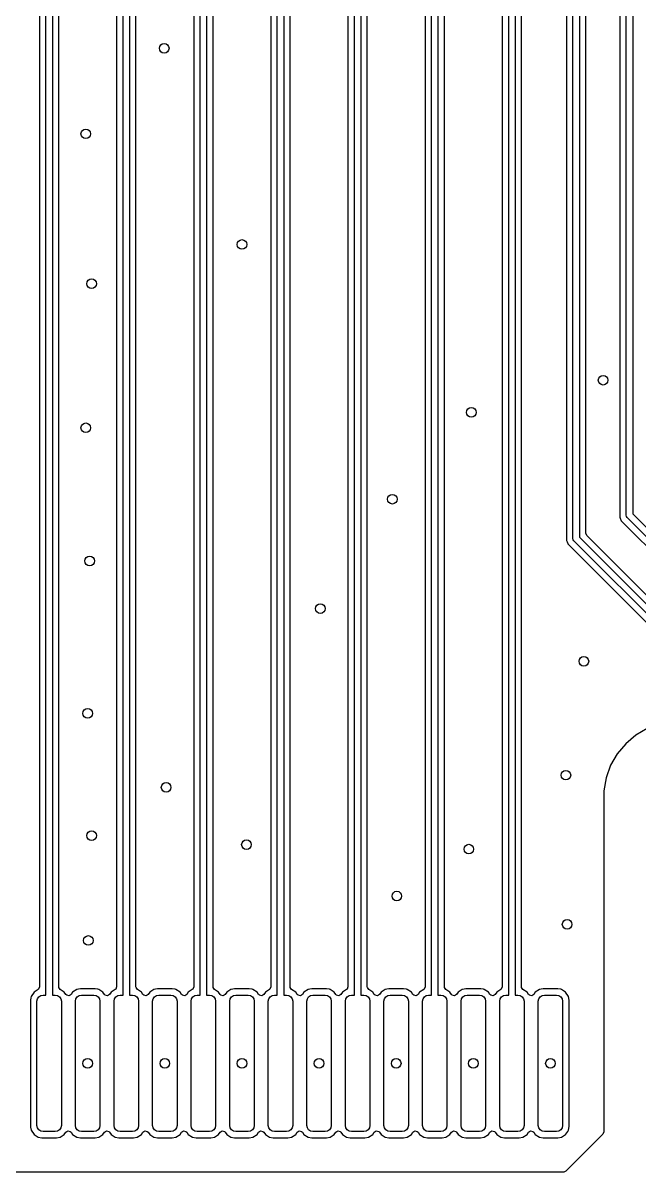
# Model space of a CAD drawing. Extents: x 114.9 to 199.6, y -137.1 to -76.7.
# Drawn here: x 155.62 to 165.21, y -137.15 to -119.29 of the extents above; entities that cross this region are included whole.
import ezdxf

# ---------------------------------------------------------------- set-up
doc = ezdxf.new("R2010")
doc.units = 0
doc.layers.add('BLACK', color=7, linetype='CONTINUOUS')

msp = doc.modelspace()

# ---------------------------------------------------------------- linework, layer by layer
at = {"layer": 'BLACK', "linetype": 'CONTINUOUS'}
for p, q in [((155.8795, -92.500062), (155.8795, -134.270767)), ((155.98, -134.4), (155.98, -92.53)), ((156.08, -92.55071), (156.08, -134.4)), ((156.1805, -134.270767), (156.1805, -92.612635)), ((157.0795, -93.010065), (157.0795, -134.270767)), ((157.18, -134.4), (157.18, -93.04)), ((157.28, -93.06071), (157.28, -134.4)), ((157.3805, -134.270767), (157.3805, -93.122636)), ((158.2795, -93.370062), (158.2795, -134.270767)), ((158.38, -134.4), (158.38, -93.4)), ((158.48, -93.42071), (158.48, -134.4)), ((158.5805, -134.270767), (158.5805, -93.482635)), ((159.4795, -94.240062), (159.4795, -134.270767)), ((159.58, -134.4), (159.58, -94.27)), ((159.68, -94.29071), (159.68, -134.4)), ((159.7805, -134.270767), (159.7805, -94.352635)), ((160.6795, -95.120062), (160.6795, -134.270767)), ((160.78, -134.4), (160.78, -95.15)), ((160.88, -95.17071), (160.88, -134.4)), ((160.9805, -134.270767), (160.9805, -95.232636)), ((161.8795, -95.690065), (161.8795, -134.270767)), ((161.98, -134.4), (161.98, -95.72)), ((162.08, -95.74071), (162.08, -134.4)), ((162.1805, -134.270767), (162.1805, -95.802635)), ((163.0795, -96.420062), (163.0795, -134.270767)), ((163.18, -134.4), (163.18, -96.45)), ((163.28, -96.47071), (163.28, -134.4)), ((163.3805, -134.270767), (163.3805, -96.532636)), ((164.0795, -97.580064), (164.0795, -127.329936)), ((164.18, -127.3), (164.18, -97.61)), ((164.28, -97.63071), (164.28, -127.27929)), ((164.3805, -127.217364), (164.3805, -97.692635)), ((164.9095, -98.500062), (164.9095, -126.969937)), ((165.01, -126.94), (165.01, -98.53)), ((165.11, -98.55071), (165.11, -126.91929)), ((164.9095, -126.969937), (164.91516, -126.9836)), ((164.91516, -126.9836), (164.915161, -126.983602)), ((164.915161, -126.983602), (164.932411, -127.02525)), ((165.013806, -126.959134), (165.01, -126.94)), ((165.024645, -126.975355), (165.013806, -126.959134)), ((168.99, -130.94071), (165.024645, -126.975355)), ((165.11, -126.91929), (169.075355, -130.884645)), ((164.932411, -127.02525), (164.932414, -127.025255)), ((164.932414, -127.025255), (168.875148, -130.967988)), ((164.0795, -127.329936), (164.087882, -127.350172)), ((164.087882, -127.350172), (164.099119, -127.377302)), ((164.183806, -127.319134), (164.18, -127.3)), ((164.194645, -127.335355), (164.183806, -127.319134)), ((167.79, -130.93071), (164.194645, -127.335355)), ((164.28, -127.27929), (167.875355, -130.874645)), ((164.394852, -127.252012), (164.3805, -127.217364)), ((167.967588, -130.824748), (164.394852, -127.252012)), ((164.099119, -127.377302), (164.102411, -127.38525)), ((164.102411, -127.38525), (164.102414, -127.385255)), ((164.102414, -127.385255), (167.675148, -130.957988)), ((165.15819, -130.358405), (165.000621, -130.490621)), ((165.336308, -130.255569), (165.15819, -130.358405)), ((165.000621, -130.490621), (164.868405, -130.64819)), ((164.868405, -130.64819), (164.765569, -130.826308)), ((164.765565, -130.826316), (164.695218, -131.019591)), ((164.765569, -130.826308), (164.765565, -130.826316)), ((164.695218, -131.019591), (164.6595, -131.222156)), ((164.6595, -131.222156), (164.6595, -136.525943)), ((155.857723, -134.311509), (155.79405, -134.354052)), ((155.865148, -134.305415), (155.857723, -134.311509)), ((155.8795, -134.270767), (155.865148, -134.305415)), ((156.181442, -134.280327), (156.1805, -134.270767)), ((156.202277, -134.311509), (156.181442, -134.280327)), ((156.265948, -134.354051), (156.202277, -134.311509)), ((156.458717, -134.310844), (156.394051, -134.354051)), ((156.458719, -134.310843), (156.458717, -134.310844)), ((156.45872, -134.310843), (156.458719, -134.310843)), ((156.486011, -134.305415), (156.45872, -134.310843)), ((156.515748, -134.2995), (156.486011, -134.305415)), ((156.744251, -134.2995), (156.515748, -134.2995)), ((156.744255, -134.2995), (156.744251, -134.2995)), ((156.789875, -134.308574), (156.744255, -134.2995)), ((156.801281, -134.310843), (156.789875, -134.308574)), ((156.865947, -134.35405), (156.801281, -134.310843)), ((157.057723, -134.311509), (156.994051, -134.354051)), ((157.065148, -134.305415), (157.057723, -134.311509)), ((157.0795, -134.270767), (157.065148, -134.305415)), ((157.381442, -134.280327), (157.3805, -134.270767)), ((157.402277, -134.311509), (157.381442, -134.280327)), ((157.465948, -134.354051), (157.402277, -134.311509)), ((157.658717, -134.310844), (157.594051, -134.354051)), ((157.658719, -134.310843), (157.658717, -134.310844)), ((157.65872, -134.310843), (157.658719, -134.310843)), ((157.686011, -134.305415), (157.65872, -134.310843)), ((157.715748, -134.2995), (157.686011, -134.305415)), ((157.944251, -134.2995), (157.715748, -134.2995)), ((157.944255, -134.2995), (157.944251, -134.2995)), ((157.989875, -134.308574), (157.944255, -134.2995)), ((158.001281, -134.310843), (157.989875, -134.308574)), ((158.065947, -134.35405), (158.001281, -134.310843)), ((158.257723, -134.311509), (158.194051, -134.354051)), ((158.265148, -134.305415), (158.257723, -134.311509)), ((158.2795, -134.270767), (158.265148, -134.305415)), ((158.581442, -134.280327), (158.5805, -134.270767)), ((158.602277, -134.311509), (158.581442, -134.280327)), ((158.665948, -134.354051), (158.602277, -134.311509)), ((158.858717, -134.310844), (158.794051, -134.354051)), ((158.858719, -134.310843), (158.858717, -134.310844)), ((158.85872, -134.310843), (158.858719, -134.310843)), ((158.886011, -134.305415), (158.85872, -134.310843)), ((158.915748, -134.2995), (158.886011, -134.305415)), ((159.144251, -134.2995), (158.915748, -134.2995)), ((159.144255, -134.2995), (159.144251, -134.2995)), ((159.189875, -134.308574), (159.144255, -134.2995)), ((159.201281, -134.310843), (159.189875, -134.308574)), ((159.265947, -134.35405), (159.201281, -134.310843)), ((159.457723, -134.311509), (159.394051, -134.354051)), ((159.465148, -134.305415), (159.457723, -134.311509)), ((159.4795, -134.270767), (159.465148, -134.305415)), ((159.781442, -134.280327), (159.7805, -134.270767)), ((159.802277, -134.311509), (159.781442, -134.280327)), ((159.865948, -134.354051), (159.802277, -134.311509)), ((160.058717, -134.310844), (159.994051, -134.354051)), ((160.058719, -134.310843), (160.058717, -134.310844)), ((160.05872, -134.310843), (160.058719, -134.310843)), ((160.086011, -134.305415), (160.05872, -134.310843)), ((160.115748, -134.2995), (160.086011, -134.305415)), ((160.344251, -134.2995), (160.115748, -134.2995)), ((160.344255, -134.2995), (160.344251, -134.2995)), ((160.389875, -134.308574), (160.344255, -134.2995)), ((160.401281, -134.310843), (160.389875, -134.308574)), ((160.465947, -134.35405), (160.401281, -134.310843)), ((160.657723, -134.311509), (160.594051, -134.354051)), ((160.665148, -134.305415), (160.657723, -134.311509)), ((160.6795, -134.270767), (160.665148, -134.305415)), ((160.981442, -134.280327), (160.9805, -134.270767)), ((161.002277, -134.311509), (160.981442, -134.280327)), ((161.065948, -134.354051), (161.002277, -134.311509)), ((161.258717, -134.310844), (161.194051, -134.354051)), ((161.258719, -134.310843), (161.258717, -134.310844)), ((161.25872, -134.310843), (161.258719, -134.310843)), ((161.286011, -134.305415), (161.25872, -134.310843)), ((161.315748, -134.2995), (161.286011, -134.305415)), ((161.544251, -134.2995), (161.315748, -134.2995)), ((161.544255, -134.2995), (161.544251, -134.2995)), ((161.589875, -134.308574), (161.544255, -134.2995)), ((161.601281, -134.310843), (161.589875, -134.308574)), ((161.665947, -134.35405), (161.601281, -134.310843)), ((161.857723, -134.311509), (161.794051, -134.354051)), ((161.865148, -134.305415), (161.857723, -134.311509)), ((161.8795, -134.270767), (161.865148, -134.305415)), ((162.181442, -134.280327), (162.1805, -134.270767)), ((162.202277, -134.311509), (162.181442, -134.280327)), ((162.265948, -134.354051), (162.202277, -134.311509)), ((162.458717, -134.310844), (162.394051, -134.354051)), ((162.458719, -134.310843), (162.458717, -134.310844)), ((162.45872, -134.310843), (162.458719, -134.310843)), ((162.486011, -134.305415), (162.45872, -134.310843)), ((162.515748, -134.2995), (162.486011, -134.305415)), ((162.744251, -134.2995), (162.515748, -134.2995)), ((162.744255, -134.2995), (162.744251, -134.2995)), ((162.789875, -134.308574), (162.744255, -134.2995)), ((162.801281, -134.310843), (162.789875, -134.308574)), ((162.865947, -134.35405), (162.801281, -134.310843)), ((163.057723, -134.311509), (162.994051, -134.354051)), ((163.065148, -134.305415), (163.057723, -134.311509)), ((163.0795, -134.270767), (163.065148, -134.305415)), ((163.381442, -134.280327), (163.3805, -134.270767)), ((163.402277, -134.311509), (163.381442, -134.280327)), ((163.465948, -134.354051), (163.402277, -134.311509)), ((163.658717, -134.310844), (163.594051, -134.354051)), ((163.658719, -134.310843), (163.658717, -134.310844)), ((163.65872, -134.310843), (163.658719, -134.310843)), ((163.686011, -134.305415), (163.65872, -134.310843)), ((163.715748, -134.2995), (163.686011, -134.305415)), ((163.944251, -134.2995), (163.715748, -134.2995)), ((163.944255, -134.2995), (163.944251, -134.2995)), ((163.989875, -134.308574), (163.944255, -134.2995)), ((164.001281, -134.310843), (163.989875, -134.308574)), ((164.065947, -134.35405), (164.001281, -134.310843)), ((155.746305, -134.44153), (155.7395, -134.475745)), ((155.7395, -134.475745), (155.7395, -134.475746)), ((155.7395, -134.475746), (155.7395, -134.475748)), ((155.7395, -134.475748), (155.7395, -136.444251)), ((155.750843, -134.418718), (155.746305, -134.44153)), ((155.79405, -134.354052), (155.750843, -134.418718)), ((155.84, -134.495), (155.847231, -134.458645)), ((155.84, -136.425), (155.84, -134.495)), ((155.847231, -134.458645), (155.867825, -134.427825)), ((155.867825, -134.427825), (155.898645, -134.407231)), ((155.898645, -134.407231), (155.935, -134.4)), ((155.935, -134.4), (155.98, -134.4)), ((156.08, -134.4), (156.125, -134.4)), ((156.125, -134.4), (156.161355, -134.407231)), ((156.161355, -134.407231), (156.192175, -134.427825)), ((156.192175, -134.427825), (156.212769, -134.458645)), ((156.212769, -134.458645), (156.22, -134.495)), ((156.22, -134.495), (156.22, -136.425)), ((156.289258, -134.388938), (156.265948, -134.354051)), ((156.302777, -134.402457), (156.289258, -134.388938)), ((156.33956, -134.409773), (156.302777, -134.402457)), ((156.370742, -134.388938), (156.33956, -134.409773)), ((156.394051, -134.354051), (156.370742, -134.388938)), ((156.44, -134.495), (156.447231, -134.458645)), ((156.44, -136.425), (156.44, -134.495)), ((156.447231, -134.458645), (156.467825, -134.427825)), ((156.467825, -134.427825), (156.498645, -134.407231)), ((156.498645, -134.407231), (156.535, -134.4)), ((156.535, -134.4), (156.725, -134.4)), ((156.725, -134.4), (156.761355, -134.407231)), ((156.761355, -134.407231), (156.792175, -134.427825)), ((156.792175, -134.427825), (156.812769, -134.458645)), ((156.812769, -134.458645), (156.82, -134.495)), ((156.82, -134.495), (156.82, -136.425)), ((156.889258, -134.388938), (156.865947, -134.35405)), ((156.902777, -134.402457), (156.889258, -134.388938)), ((156.93956, -134.409773), (156.902777, -134.402457)), ((156.970742, -134.388938), (156.93956, -134.409773)), ((156.994051, -134.354051), (156.970742, -134.388938)), ((157.04, -134.495), (157.047231, -134.458645)), ((157.04, -136.425), (157.04, -134.495)), ((157.047231, -134.458645), (157.067825, -134.427825)), ((157.067825, -134.427825), (157.098645, -134.407231)), ((157.098645, -134.407231), (157.135, -134.4)), ((157.135, -134.4), (157.18, -134.4)), ((157.28, -134.4), (157.325, -134.4)), ((157.325, -134.4), (157.361355, -134.407231)), ((157.361355, -134.407231), (157.392175, -134.427825)), ((157.392175, -134.427825), (157.412769, -134.458645)), ((157.412769, -134.458645), (157.42, -134.495)), ((157.42, -134.495), (157.42, -136.425)), ((157.489258, -134.388938), (157.465948, -134.354051)), ((157.502777, -134.402457), (157.489258, -134.388938)), ((157.53956, -134.409773), (157.502777, -134.402457)), ((157.570742, -134.388938), (157.53956, -134.409773)), ((157.594051, -134.354051), (157.570742, -134.388938)), ((157.64, -134.495), (157.647231, -134.458645)), ((157.64, -136.425), (157.64, -134.495)), ((157.647231, -134.458645), (157.667825, -134.427825)), ((157.667825, -134.427825), (157.698645, -134.407231)), ((157.698645, -134.407231), (157.735, -134.4)), ((157.735, -134.4), (157.925, -134.4)), ((157.925, -134.4), (157.961355, -134.407231)), ((157.961355, -134.407231), (157.992175, -134.427825)), ((157.992175, -134.427825), (158.012769, -134.458645)), ((158.012769, -134.458645), (158.02, -134.495)), ((158.02, -134.495), (158.02, -136.425)), ((158.089258, -134.388938), (158.065947, -134.35405)), ((158.102777, -134.402457), (158.089258, -134.388938)), ((158.13956, -134.409773), (158.102777, -134.402457)), ((158.170742, -134.388938), (158.13956, -134.409773)), ((158.194051, -134.354051), (158.170742, -134.388938)), ((158.24, -134.495), (158.247231, -134.458645)), ((158.24, -136.425), (158.24, -134.495)), ((158.247231, -134.458645), (158.267825, -134.427825)), ((158.267825, -134.427825), (158.298645, -134.407231)), ((158.298645, -134.407231), (158.335, -134.4)), ((158.335, -134.4), (158.38, -134.4)), ((158.48, -134.4), (158.525, -134.4)), ((158.525, -134.4), (158.561355, -134.407231)), ((158.561355, -134.407231), (158.592175, -134.427825)), ((158.592175, -134.427825), (158.612769, -134.458645)), ((158.612769, -134.458645), (158.62, -134.495)), ((158.62, -134.495), (158.62, -136.425)), ((158.689258, -134.388938), (158.665948, -134.354051)), ((158.702777, -134.402457), (158.689258, -134.388938)), ((158.73956, -134.409773), (158.702777, -134.402457)), ((158.770742, -134.388938), (158.73956, -134.409773)), ((158.794051, -134.354051), (158.770742, -134.388938)), ((158.84, -134.495), (158.847231, -134.458645)), ((158.84, -136.425), (158.84, -134.495)), ((158.847231, -134.458645), (158.867825, -134.427825)), ((158.867825, -134.427825), (158.898645, -134.407231)), ((158.898645, -134.407231), (158.935, -134.4)), ((158.935, -134.4), (159.125, -134.4)), ((159.125, -134.4), (159.161355, -134.407231)), ((159.161355, -134.407231), (159.192175, -134.427825)), ((159.192175, -134.427825), (159.212769, -134.458645)), ((159.212769, -134.458645), (159.22, -134.495)), ((159.22, -134.495), (159.22, -136.425)), ((159.289258, -134.388938), (159.265947, -134.35405)), ((159.302777, -134.402457), (159.289258, -134.388938)), ((159.33956, -134.409773), (159.302777, -134.402457)), ((159.370742, -134.388938), (159.33956, -134.409773)), ((159.394051, -134.354051), (159.370742, -134.388938)), ((159.44, -134.495), (159.447231, -134.458645)), ((159.44, -136.425), (159.44, -134.495)), ((159.447231, -134.458645), (159.467825, -134.427825)), ((159.467825, -134.427825), (159.498645, -134.407231)), ((159.498645, -134.407231), (159.535, -134.4)), ((159.535, -134.4), (159.58, -134.4)), ((159.68, -134.4), (159.725, -134.4)), ((159.725, -134.4), (159.761355, -134.407231)), ((159.761355, -134.407231), (159.792175, -134.427825)), ((159.792175, -134.427825), (159.812769, -134.458645)), ((159.812769, -134.458645), (159.82, -134.495)), ((159.82, -134.495), (159.82, -136.425)), ((159.889258, -134.388938), (159.865948, -134.354051)), ((159.902777, -134.402457), (159.889258, -134.388938)), ((159.93956, -134.409773), (159.902777, -134.402457)), ((159.970742, -134.388938), (159.93956, -134.409773)), ((159.994051, -134.354051), (159.970742, -134.388938)), ((160.04, -134.495), (160.047231, -134.458645)), ((160.04, -136.425), (160.04, -134.495)), ((160.047231, -134.458645), (160.067825, -134.427825)), ((160.067825, -134.427825), (160.098645, -134.407231)), ((160.098645, -134.407231), (160.135, -134.4)), ((160.135, -134.4), (160.325, -134.4)), ((160.325, -134.4), (160.361355, -134.407231)), ((160.361355, -134.407231), (160.392175, -134.427825)), ((160.392175, -134.427825), (160.412769, -134.458645)), ((160.412769, -134.458645), (160.42, -134.495)), ((160.42, -134.495), (160.42, -136.425)), ((160.489258, -134.388938), (160.465947, -134.35405)), ((160.502777, -134.402457), (160.489258, -134.388938)), ((160.53956, -134.409773), (160.502777, -134.402457)), ((160.570742, -134.388938), (160.53956, -134.409773)), ((160.594051, -134.354051), (160.570742, -134.388938)), ((160.64, -134.495), (160.647231, -134.458645)), ((160.64, -136.425), (160.64, -134.495)), ((160.647231, -134.458645), (160.667825, -134.427825)), ((160.667825, -134.427825), (160.698645, -134.407231)), ((160.698645, -134.407231), (160.735, -134.4)), ((160.735, -134.4), (160.78, -134.4)), ((160.88, -134.4), (160.925, -134.4)), ((160.925, -134.4), (160.961355, -134.407231)), ((160.961355, -134.407231), (160.992175, -134.427825)), ((160.992175, -134.427825), (161.012769, -134.458645)), ((161.012769, -134.458645), (161.02, -134.495)), ((161.02, -134.495), (161.02, -136.425)), ((161.089258, -134.388938), (161.065948, -134.354051)), ((161.102777, -134.402457), (161.089258, -134.388938)), ((161.13956, -134.409773), (161.102777, -134.402457)), ((161.170742, -134.388938), (161.13956, -134.409773)), ((161.194051, -134.354051), (161.170742, -134.388938)), ((161.24, -134.495), (161.247231, -134.458645)), ((161.24, -136.425), (161.24, -134.495)), ((161.247231, -134.458645), (161.267825, -134.427825)), ((161.267825, -134.427825), (161.298645, -134.407231)), ((161.298645, -134.407231), (161.335, -134.4)), ((161.335, -134.4), (161.525, -134.4)), ((161.525, -134.4), (161.561355, -134.407231)), ((161.561355, -134.407231), (161.592175, -134.427825)), ((161.592175, -134.427825), (161.612769, -134.458645)), ((161.612769, -134.458645), (161.62, -134.495)), ((161.62, -134.495), (161.62, -136.425)), ((161.689258, -134.388938), (161.665947, -134.35405)), ((161.702777, -134.402457), (161.689258, -134.388938)), ((161.73956, -134.409773), (161.702777, -134.402457)), ((161.770742, -134.388938), (161.73956, -134.409773)), ((161.794051, -134.354051), (161.770742, -134.388938)), ((161.84, -134.495), (161.847231, -134.458645)), ((161.84, -136.425), (161.84, -134.495)), ((161.847231, -134.458645), (161.867825, -134.427825)), ((161.867825, -134.427825), (161.898645, -134.407231)), ((161.898645, -134.407231), (161.935, -134.4)), ((161.935, -134.4), (161.98, -134.4)), ((162.08, -134.4), (162.125, -134.4)), ((162.125, -134.4), (162.161355, -134.407231)), ((162.161355, -134.407231), (162.192175, -134.427825)), ((162.192175, -134.427825), (162.212769, -134.458645)), ((162.212769, -134.458645), (162.22, -134.495)), ((162.22, -134.495), (162.22, -136.425)), ((162.289258, -134.388938), (162.265948, -134.354051)), ((162.302777, -134.402457), (162.289258, -134.388938)), ((162.33956, -134.409773), (162.302777, -134.402457)), ((162.370742, -134.388938), (162.33956, -134.409773)), ((162.394051, -134.354051), (162.370742, -134.388938)), ((162.44, -134.495), (162.447231, -134.458645)), ((162.44, -136.425), (162.44, -134.495)), ((162.447231, -134.458645), (162.467825, -134.427825)), ((162.467825, -134.427825), (162.498645, -134.407231)), ((162.498645, -134.407231), (162.535, -134.4)), ((162.535, -134.4), (162.725, -134.4)), ((162.725, -134.4), (162.761355, -134.407231)), ((162.761355, -134.407231), (162.792175, -134.427825)), ((162.792175, -134.427825), (162.812769, -134.458645)), ((162.812769, -134.458645), (162.82, -134.495)), ((162.82, -134.495), (162.82, -136.425)), ((162.889258, -134.388938), (162.865947, -134.35405)), ((162.902777, -134.402457), (162.889258, -134.388938)), ((162.93956, -134.409773), (162.902777, -134.402457)), ((162.970742, -134.388938), (162.93956, -134.409773)), ((162.994051, -134.354051), (162.970742, -134.388938)), ((163.04, -134.495), (163.047231, -134.458645)), ((163.04, -136.425), (163.04, -134.495)), ((163.047231, -134.458645), (163.067825, -134.427825)), ((163.067825, -134.427825), (163.098645, -134.407231)), ((163.098645, -134.407231), (163.135, -134.4)), ((163.135, -134.4), (163.18, -134.4)), ((163.28, -134.4), (163.325, -134.4)), ((163.325, -134.4), (163.361355, -134.407231)), ((163.361355, -134.407231), (163.392175, -134.427825)), ((163.392175, -134.427825), (163.412769, -134.458645)), ((163.412769, -134.458645), (163.42, -134.495)), ((163.42, -134.495), (163.42, -136.425)), ((163.489258, -134.388938), (163.465948, -134.354051)), ((163.502777, -134.402457), (163.489258, -134.388938)), ((163.53956, -134.409773), (163.502777, -134.402457)), ((163.570742, -134.388938), (163.53956, -134.409773)), ((163.594051, -134.354051), (163.570742, -134.388938)), ((163.64, -134.495), (163.647231, -134.458645)), ((163.64, -136.425), (163.64, -134.495)), ((163.647231, -134.458645), (163.667825, -134.427825)), ((163.667825, -134.427825), (163.698645, -134.407231)), ((163.698645, -134.407231), (163.735, -134.4)), ((163.735, -134.4), (163.925, -134.4)), ((163.925, -134.4), (163.961355, -134.407231)), ((163.961355, -134.407231), (163.992175, -134.427825)), ((163.992175, -134.427825), (164.012769, -134.458645)), ((164.012769, -134.458645), (164.02, -134.495)), ((164.02, -134.495), (164.02, -136.425)), ((164.065948, -134.354052), (164.065947, -134.35405)), ((164.109157, -134.41872), (164.065948, -134.354052)), ((164.120499, -134.475746), (164.109157, -134.41872)), ((164.1205, -136.444255), (164.120499, -134.475746)), ((155.7395, -136.444251), (155.741277, -136.453184)), ((155.741277, -136.453184), (155.750843, -136.50128)), ((155.847231, -136.461355), (155.84, -136.425)), ((155.867825, -136.492175), (155.847231, -136.461355)), ((156.212769, -136.461355), (156.192175, -136.492175)), ((156.22, -136.425), (156.212769, -136.461355)), ((156.447231, -136.461355), (156.44, -136.425)), ((156.467825, -136.492175), (156.447231, -136.461355)), ((156.812769, -136.461355), (156.792175, -136.492175)), ((156.82, -136.425), (156.812769, -136.461355)), ((157.047231, -136.461355), (157.04, -136.425)), ((157.067825, -136.492175), (157.047231, -136.461355)), ((157.412769, -136.461355), (157.392175, -136.492175)), ((157.42, -136.425), (157.412769, -136.461355)), ((157.647231, -136.461355), (157.64, -136.425)), ((157.667825, -136.492175), (157.647231, -136.461355)), ((158.012769, -136.461355), (157.992175, -136.492175)), ((158.02, -136.425), (158.012769, -136.461355)), ((158.247231, -136.461355), (158.24, -136.425)), ((158.267825, -136.492175), (158.247231, -136.461355)), ((158.612769, -136.461355), (158.592175, -136.492175)), ((158.62, -136.425), (158.612769, -136.461355)), ((158.847231, -136.461355), (158.84, -136.425)), ((158.867825, -136.492175), (158.847231, -136.461355)), ((159.212769, -136.461355), (159.192175, -136.492175)), ((159.22, -136.425), (159.212769, -136.461355)), ((159.447231, -136.461355), (159.44, -136.425)), ((159.467825, -136.492175), (159.447231, -136.461355)), ((159.812769, -136.461355), (159.792175, -136.492175)), ((159.82, -136.425), (159.812769, -136.461355)), ((160.047231, -136.461355), (160.04, -136.425)), ((160.067825, -136.492175), (160.047231, -136.461355)), ((160.412769, -136.461355), (160.392175, -136.492175)), ((160.42, -136.425), (160.412769, -136.461355)), ((160.647231, -136.461355), (160.64, -136.425)), ((160.667825, -136.492175), (160.647231, -136.461355)), ((161.012769, -136.461355), (160.992175, -136.492175)), ((161.02, -136.425), (161.012769, -136.461355)), ((161.247231, -136.461355), (161.24, -136.425)), ((161.267825, -136.492175), (161.247231, -136.461355)), ((161.612769, -136.461355), (161.592175, -136.492175)), ((161.62, -136.425), (161.612769, -136.461355)), ((161.847231, -136.461355), (161.84, -136.425)), ((161.867825, -136.492175), (161.847231, -136.461355)), ((162.212769, -136.461355), (162.192175, -136.492175)), ((162.22, -136.425), (162.212769, -136.461355)), ((162.447231, -136.461355), (162.44, -136.425)), ((162.467825, -136.492175), (162.447231, -136.461355)), ((162.812769, -136.461355), (162.792175, -136.492175)), ((162.82, -136.425), (162.812769, -136.461355)), ((163.047231, -136.461355), (163.04, -136.425)), ((163.067825, -136.492175), (163.047231, -136.461355)), ((163.412769, -136.461355), (163.392175, -136.492175)), ((163.42, -136.425), (163.412769, -136.461355)), ((163.647231, -136.461355), (163.64, -136.425)), ((163.667825, -136.492175), (163.647231, -136.461355)), ((164.012769, -136.461355), (163.992175, -136.492175)), ((164.02, -136.425), (164.012769, -136.461355)), ((164.109157, -136.50128), (164.1205, -136.444255)), ((155.750843, -136.50128), (155.750843, -136.501281)), ((155.750843, -136.501281), (155.750844, -136.501282)), ((155.750844, -136.501282), (155.794052, -136.565949)), ((155.794052, -136.565949), (155.858718, -136.609156)), ((155.858718, -136.609156), (155.85872, -136.609157)), ((155.85872, -136.609157), (155.915745, -136.6205)), ((155.898645, -136.512769), (155.867825, -136.492175)), ((155.935, -136.52), (155.898645, -136.512769)), ((155.915745, -136.6205), (156.144254, -136.620499)), ((156.125, -136.52), (155.935, -136.52)), ((156.161355, -136.512769), (156.125, -136.52)), ((156.144254, -136.620499), (156.20128, -136.609157)), ((156.192175, -136.492175), (156.161355, -136.512769)), ((156.20128, -136.609157), (156.265948, -136.565948)), ((156.265948, -136.565948), (156.289257, -136.531061)), ((156.289257, -136.531061), (156.320438, -136.510226)), ((156.320438, -136.510226), (156.35722, -136.517541)), ((156.35722, -136.517541), (156.370741, -136.531061)), ((156.370741, -136.531061), (156.394052, -136.565949)), ((156.394052, -136.565949), (156.458718, -136.609156)), ((156.458718, -136.609156), (156.45872, -136.609157)), ((156.45872, -136.609157), (156.515745, -136.6205)), ((156.498645, -136.512769), (156.467825, -136.492175)), ((156.535, -136.52), (156.498645, -136.512769)), ((156.515745, -136.6205), (156.744254, -136.620499)), ((156.725, -136.52), (156.535, -136.52)), ((156.761355, -136.512769), (156.725, -136.52)), ((156.744254, -136.620499), (156.80128, -136.609157)), ((156.792175, -136.492175), (156.761355, -136.512769)), ((156.80128, -136.609157), (156.865948, -136.565948)), ((156.865948, -136.565948), (156.889257, -136.531061)), ((156.889257, -136.531061), (156.920438, -136.510226)), ((156.920438, -136.510226), (156.95722, -136.517541)), ((156.95722, -136.517541), (156.970741, -136.531061)), ((156.970741, -136.531061), (156.994052, -136.565949)), ((156.994052, -136.565949), (157.058718, -136.609156)), ((157.058718, -136.609156), (157.05872, -136.609157)), ((157.05872, -136.609157), (157.115745, -136.6205)), ((157.098645, -136.512769), (157.067825, -136.492175)), ((157.135, -136.52), (157.098645, -136.512769)), ((157.115745, -136.6205), (157.344254, -136.620499)), ((157.325, -136.52), (157.135, -136.52)), ((157.361355, -136.512769), (157.325, -136.52)), ((157.344254, -136.620499), (157.40128, -136.609157)), ((157.392175, -136.492175), (157.361355, -136.512769)), ((157.40128, -136.609157), (157.465948, -136.565948)), ((157.465948, -136.565948), (157.489257, -136.531061)), ((157.489257, -136.531061), (157.520438, -136.510226)), ((157.520438, -136.510226), (157.55722, -136.517541)), ((157.55722, -136.517541), (157.570741, -136.531061)), ((157.570741, -136.531061), (157.594052, -136.565949)), ((157.594052, -136.565949), (157.658718, -136.609156)), ((157.658718, -136.609156), (157.65872, -136.609157)), ((157.65872, -136.609157), (157.715745, -136.6205)), ((157.698645, -136.512769), (157.667825, -136.492175)), ((157.735, -136.52), (157.698645, -136.512769)), ((157.715745, -136.6205), (157.944254, -136.620499)), ((157.925, -136.52), (157.735, -136.52)), ((157.961355, -136.512769), (157.925, -136.52)), ((157.944254, -136.620499), (158.00128, -136.609157)), ((157.992175, -136.492175), (157.961355, -136.512769)), ((158.00128, -136.609157), (158.065948, -136.565948)), ((158.065948, -136.565948), (158.089257, -136.531061)), ((158.089257, -136.531061), (158.120438, -136.510226)), ((158.120438, -136.510226), (158.15722, -136.517541)), ((158.15722, -136.517541), (158.170741, -136.531061)), ((158.170741, -136.531061), (158.194052, -136.565949)), ((158.194052, -136.565949), (158.258718, -136.609156)), ((158.258718, -136.609156), (158.25872, -136.609157)), ((158.25872, -136.609157), (158.315745, -136.6205)), ((158.298645, -136.512769), (158.267825, -136.492175)), ((158.335, -136.52), (158.298645, -136.512769)), ((158.315745, -136.6205), (158.544254, -136.620499)), ((158.525, -136.52), (158.335, -136.52)), ((158.561355, -136.512769), (158.525, -136.52)), ((158.544254, -136.620499), (158.60128, -136.609157)), ((158.592175, -136.492175), (158.561355, -136.512769)), ((158.60128, -136.609157), (158.665948, -136.565948)), ((158.665948, -136.565948), (158.689257, -136.531061)), ((158.689257, -136.531061), (158.720438, -136.510226)), ((158.720438, -136.510226), (158.75722, -136.517541)), ((158.75722, -136.517541), (158.770741, -136.531061)), ((158.770741, -136.531061), (158.794052, -136.565949)), ((158.794052, -136.565949), (158.858718, -136.609156)), ((158.858718, -136.609156), (158.85872, -136.609157)), ((158.85872, -136.609157), (158.915745, -136.6205)), ((158.898645, -136.512769), (158.867825, -136.492175)), ((158.935, -136.52), (158.898645, -136.512769)), ((158.915745, -136.6205), (159.144254, -136.620499)), ((159.125, -136.52), (158.935, -136.52)), ((159.161355, -136.512769), (159.125, -136.52)), ((159.144254, -136.620499), (159.20128, -136.609157)), ((159.192175, -136.492175), (159.161355, -136.512769)), ((159.20128, -136.609157), (159.265948, -136.565948)), ((159.265948, -136.565948), (159.289257, -136.531061)), ((159.289257, -136.531061), (159.320438, -136.510226)), ((159.320438, -136.510226), (159.35722, -136.517541)), ((159.35722, -136.517541), (159.370741, -136.531061)), ((159.370741, -136.531061), (159.394052, -136.565949)), ((159.394052, -136.565949), (159.458718, -136.609156)), ((159.458718, -136.609156), (159.45872, -136.609157)), ((159.45872, -136.609157), (159.515745, -136.6205)), ((159.498645, -136.512769), (159.467825, -136.492175)), ((159.535, -136.52), (159.498645, -136.512769)), ((159.515745, -136.6205), (159.744254, -136.620499)), ((159.725, -136.52), (159.535, -136.52)), ((159.761355, -136.512769), (159.725, -136.52)), ((159.744254, -136.620499), (159.80128, -136.609157)), ((159.792175, -136.492175), (159.761355, -136.512769)), ((159.80128, -136.609157), (159.865948, -136.565948)), ((159.865948, -136.565948), (159.889257, -136.531061)), ((159.889257, -136.531061), (159.920438, -136.510226)), ((159.920438, -136.510226), (159.95722, -136.517541)), ((159.95722, -136.517541), (159.970741, -136.531061)), ((159.970741, -136.531061), (159.994052, -136.565949)), ((159.994052, -136.565949), (160.058718, -136.609156)), ((160.058718, -136.609156), (160.05872, -136.609157)), ((160.05872, -136.609157), (160.115745, -136.6205)), ((160.098645, -136.512769), (160.067825, -136.492175)), ((160.135, -136.52), (160.098645, -136.512769)), ((160.115745, -136.6205), (160.344254, -136.620499)), ((160.325, -136.52), (160.135, -136.52)), ((160.361355, -136.512769), (160.325, -136.52)), ((160.344254, -136.620499), (160.40128, -136.609157)), ((160.392175, -136.492175), (160.361355, -136.512769)), ((160.40128, -136.609157), (160.465948, -136.565948)), ((160.465948, -136.565948), (160.489257, -136.531061)), ((160.489257, -136.531061), (160.520438, -136.510226)), ((160.520438, -136.510226), (160.55722, -136.517541)), ((160.55722, -136.517541), (160.570741, -136.531061)), ((160.570741, -136.531061), (160.594052, -136.565949)), ((160.594052, -136.565949), (160.658718, -136.609156)), ((160.658718, -136.609156), (160.65872, -136.609157)), ((160.65872, -136.609157), (160.715745, -136.6205)), ((160.698645, -136.512769), (160.667825, -136.492175)), ((160.735, -136.52), (160.698645, -136.512769)), ((160.715745, -136.6205), (160.944254, -136.620499)), ((160.925, -136.52), (160.735, -136.52)), ((160.961355, -136.512769), (160.925, -136.52)), ((160.944254, -136.620499), (161.00128, -136.609157)), ((160.992175, -136.492175), (160.961355, -136.512769)), ((161.00128, -136.609157), (161.065948, -136.565948)), ((161.065948, -136.565948), (161.089257, -136.531061)), ((161.089257, -136.531061), (161.120438, -136.510226)), ((161.120438, -136.510226), (161.15722, -136.517541)), ((161.15722, -136.517541), (161.170741, -136.531061)), ((161.170741, -136.531061), (161.194052, -136.565949)), ((161.194052, -136.565949), (161.258718, -136.609156)), ((161.258718, -136.609156), (161.25872, -136.609157)), ((161.25872, -136.609157), (161.315745, -136.6205)), ((161.298645, -136.512769), (161.267825, -136.492175)), ((161.335, -136.52), (161.298645, -136.512769)), ((161.315745, -136.6205), (161.544254, -136.620499)), ((161.525, -136.52), (161.335, -136.52)), ((161.561355, -136.512769), (161.525, -136.52)), ((161.544254, -136.620499), (161.60128, -136.609157)), ((161.592175, -136.492175), (161.561355, -136.512769)), ((161.60128, -136.609157), (161.665948, -136.565948)), ((161.665948, -136.565948), (161.689257, -136.531061)), ((161.689257, -136.531061), (161.720438, -136.510226)), ((161.720438, -136.510226), (161.75722, -136.517541)), ((161.75722, -136.517541), (161.770741, -136.531061)), ((161.770741, -136.531061), (161.794052, -136.565949)), ((161.794052, -136.565949), (161.858718, -136.609156)), ((161.858718, -136.609156), (161.85872, -136.609157)), ((161.85872, -136.609157), (161.915745, -136.6205)), ((161.898645, -136.512769), (161.867825, -136.492175)), ((161.935, -136.52), (161.898645, -136.512769)), ((161.915745, -136.6205), (162.144254, -136.620499)), ((162.125, -136.52), (161.935, -136.52)), ((162.161355, -136.512769), (162.125, -136.52)), ((162.144254, -136.620499), (162.20128, -136.609157)), ((162.192175, -136.492175), (162.161355, -136.512769)), ((162.20128, -136.609157), (162.265948, -136.565948)), ((162.265948, -136.565948), (162.289257, -136.531061)), ((162.289257, -136.531061), (162.320438, -136.510226)), ((162.320438, -136.510226), (162.35722, -136.517541)), ((162.35722, -136.517541), (162.370741, -136.531061)), ((162.370741, -136.531061), (162.394052, -136.565949)), ((162.394052, -136.565949), (162.458718, -136.609156)), ((162.458718, -136.609156), (162.45872, -136.609157)), ((162.45872, -136.609157), (162.515745, -136.6205)), ((162.498645, -136.512769), (162.467825, -136.492175)), ((162.535, -136.52), (162.498645, -136.512769)), ((162.515745, -136.6205), (162.744254, -136.620499)), ((162.725, -136.52), (162.535, -136.52)), ((162.761355, -136.512769), (162.725, -136.52)), ((162.744254, -136.620499), (162.80128, -136.609157)), ((162.792175, -136.492175), (162.761355, -136.512769)), ((162.80128, -136.609157), (162.865948, -136.565948)), ((162.865948, -136.565948), (162.889257, -136.531061)), ((162.889257, -136.531061), (162.920438, -136.510226)), ((162.920438, -136.510226), (162.95722, -136.517541)), ((162.95722, -136.517541), (162.970741, -136.531061)), ((162.970741, -136.531061), (162.994052, -136.565949)), ((162.994052, -136.565949), (163.058718, -136.609156)), ((163.058718, -136.609156), (163.05872, -136.609157)), ((163.05872, -136.609157), (163.115745, -136.6205)), ((163.098645, -136.512769), (163.067825, -136.492175)), ((163.135, -136.52), (163.098645, -136.512769)), ((163.115745, -136.6205), (163.344254, -136.620499)), ((163.325, -136.52), (163.135, -136.52)), ((163.361355, -136.512769), (163.325, -136.52)), ((163.344254, -136.620499), (163.40128, -136.609157)), ((163.392175, -136.492175), (163.361355, -136.512769)), ((163.40128, -136.609157), (163.465948, -136.565948)), ((163.465948, -136.565948), (163.489257, -136.531061)), ((163.489257, -136.531061), (163.520438, -136.510226)), ((163.520438, -136.510226), (163.55722, -136.517541)), ((163.55722, -136.517541), (163.570741, -136.531061)), ((163.570741, -136.531061), (163.594052, -136.565949)), ((163.594052, -136.565949), (163.658718, -136.609156)), ((163.658718, -136.609156), (163.65872, -136.609157)), ((163.65872, -136.609157), (163.715745, -136.6205)), ((163.698645, -136.512769), (163.667825, -136.492175)), ((163.735, -136.52), (163.698645, -136.512769)), ((163.715745, -136.6205), (163.944254, -136.620499)), ((163.925, -136.52), (163.735, -136.52)), ((163.961355, -136.512769), (163.925, -136.52)), ((163.944254, -136.620499), (164.00128, -136.609157)), ((163.992175, -136.492175), (163.961355, -136.512769)), ((164.00128, -136.609157), (164.065948, -136.565948)), ((164.065948, -136.565948), (164.069528, -136.560591)), ((164.069528, -136.560591), (164.098292, -136.517541)), ((164.645148, -136.560591), (164.070591, -137.135148)), ((164.098292, -136.517541), (164.109157, -136.50128)), ((164.6595, -136.525943), (164.645148, -136.560591)), ((164.035943, -137.1495), (149.749516, -137.1495)), ((164.070591, -137.135148), (164.035943, -137.1495))]:
    msp.add_line(p, q, dxfattribs=at)
at = {"layer": 'BLACK'}
for centre in [(157.82, -119.68), (156.6, -121.01), (159.03, -122.73), (156.69, -123.34), (164.65, -124.84), (162.6, -125.34), (156.6, -125.58), (161.37, -126.69), (156.66, -127.65), (160.25, -128.39), (164.35, -129.21), (156.63, -130.02), (164.07, -130.98), (157.85, -131.17), (156.69, -131.92), (159.1, -132.06), (162.56, -132.13), (161.44, -132.86), (164.09, -133.3), (156.64, -133.55), (156.63, -135.46), (157.83, -135.46), (159.03, -135.46), (160.23, -135.46), (161.43, -135.46), (162.63, -135.46), (163.83, -135.46)]:
    msp.add_circle(centre, 0.075, dxfattribs=at)
at = {"layer": 'WHITE'}
for centre in [(157.82, -119.68), (156.6, -121.01), (159.03, -122.73), (156.69, -123.34), (164.65, -124.84), (162.6, -125.34), (156.6, -125.58), (161.37, -126.69), (156.66, -127.65), (160.25, -128.39), (164.35, -129.21), (156.63, -130.02), (164.07, -130.98), (157.85, -131.17), (156.69, -131.92), (159.1, -132.06), (162.56, -132.13), (161.44, -132.86), (164.09, -133.3), (156.64, -133.55), (156.63, -135.46), (157.83, -135.46), (159.03, -135.46), (160.23, -135.46), (161.43, -135.46), (162.63, -135.46), (163.83, -135.46)]:
    msp.add_circle(centre, 0.075, dxfattribs=at)

doc.saveas('drawing.dxf')
